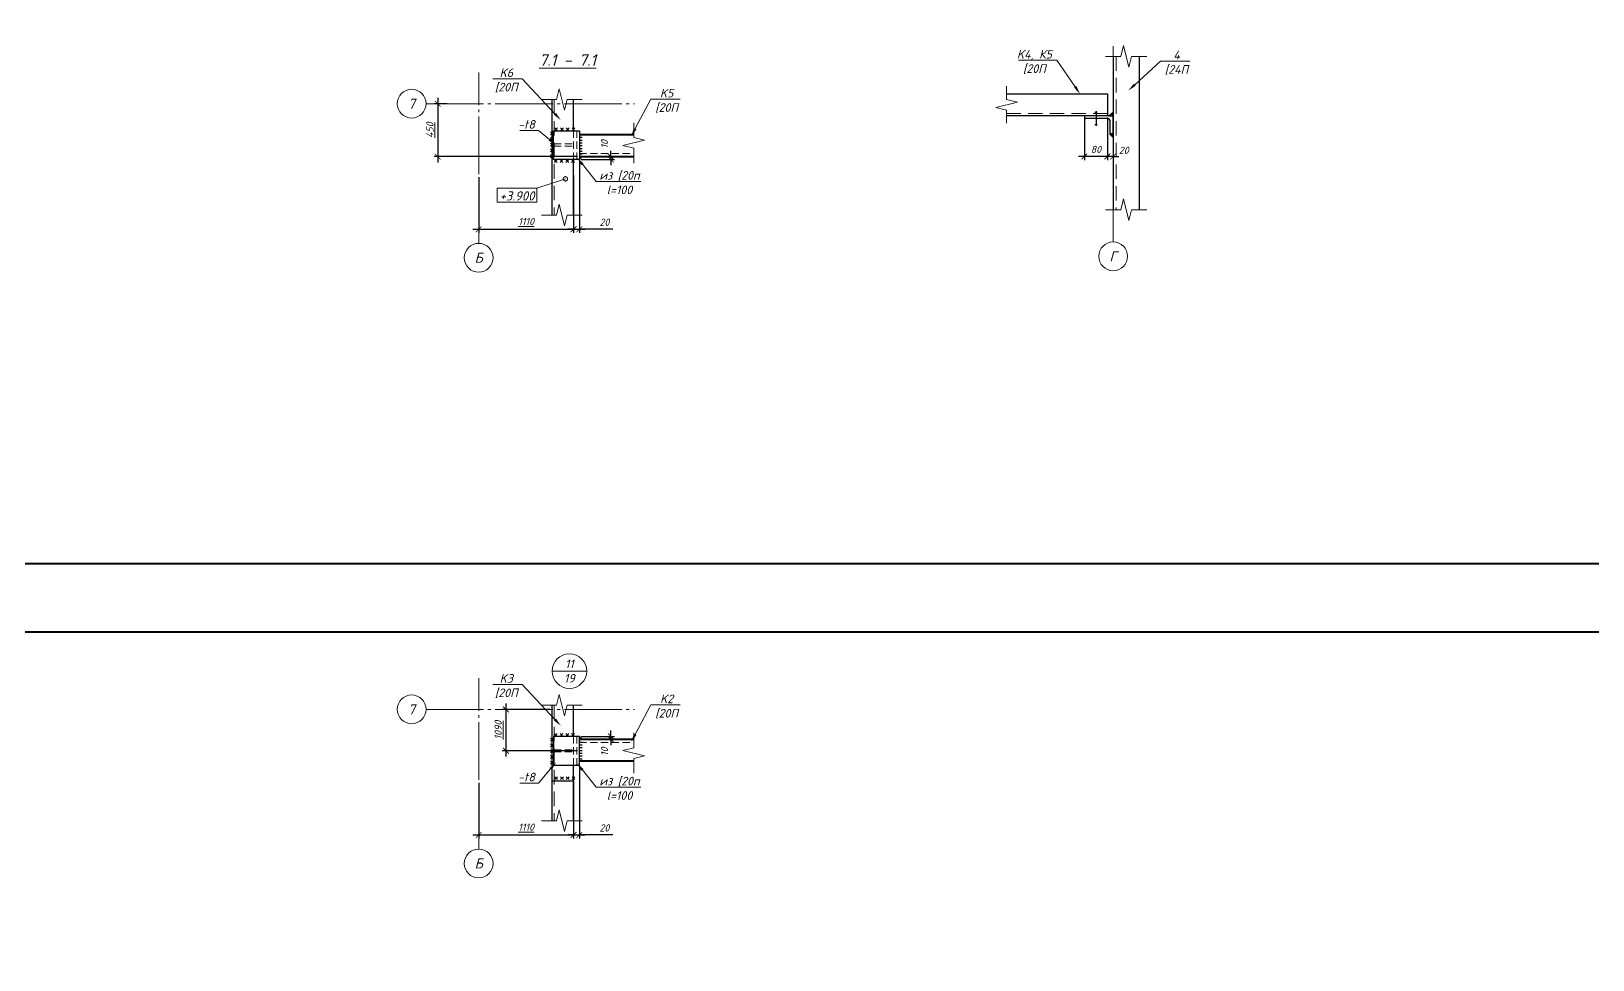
# Model space of a CAD drawing. Header units: millimetres. Extents: x -79646 to 95064, y -231229 to -58107.
# Drawn here: x -63204 to -57785, y -168760 to -165537 of the extents above; entities that cross this region are included whole.
import ezdxf
from ezdxf import colors
from ezdxf.entities.mleader import LeaderData, LeaderLine
from ezdxf.enums import TextEntityAlignment as Align
from ezdxf.math import Vec2, Vec3

# ---------------------------------------------------------------- set-up
doc = ezdxf.new("R2010")
doc.units = ezdxf.units.MM
doc.header["$PDMODE"] = 3
doc.linetypes.add('GOST2.303 5', pattern=[24, 20, -1.5, 1, -1.5])
doc.linetypes.add('HIDDEN', pattern=[0.375, 0.25, -0.125])
doc.layers.get('0').update_dxf_attribs({"lineweight": 5})
doc.layers.get('Defpoints').update_dxf_attribs({"lineweight": 0})
for name, color, linetype, lineweight in [('#Cварка', 96, 'Continuous', 30), ('#Dimensions', 7, 'Continuous', 9), ('#Выноски', 7, 'Continuous', 15), ('#Оси', 7, 'Continuous', 9), ('k_ Металл', 1, 'Continuous', 30), ('k_ Металл_вид', 1, 'Continuous', 18), ('Металл для узлов', 7, 'Continuous', 30), ('тонкие', 250, 'Continuous', 5)]:
    doc.layers.add(name, color=color, linetype=linetype, lineweight=lineweight)
doc.styles.add('ESKDW', font='eskdw.shx', dxfattribs={"oblique": 15})
doc.styles.get("Standard").update_dxf_attribs({"font": 'arial.ttf'})
doc.styles.add('STEP PR', font='isocpeui.ttf')
doc.dimstyles.new('SPDS', dxfattribs={"dimscale": 50, "dimtxt": 2.5, "dimasz": 2, "dimexe": 1.25, "dimexo": 0.625, "dimtad": 1, "dimdec": 0, "dimrnd": 0.001, "dimtxsty": 'ESKDW', "dimblk": 'ARCHTICK', "dimcen": 2.5, "dimdle": 2, "dimclrd": 256, "dimclre": 256, "dimclrt": 7, "dimadec": 0, "dimazin": 2, "dimtfac": 0.75, "dimtdec": 0, "dimtmove": 1, "dimatfit": 3, "dimfxl": 1, "dimtolj": 1, "dimarcsym": 1})

# ---------------------------------------------------------------- blocks, each defined once
blk = doc.blocks.new('_ArchTick')
at = {"color": 0, "linetype": 'ByBlock', "const_width": 0.15}
blk.add_lwpolyline([(-0.5, -0.5), (0.5, 0.5)], dxfattribs=at)
blk = doc.blocks.new('*D306')
at = {"layer": '#Dimensions', "lineweight": -2, "transparency": 16777216}
for p, q in [((-61192.2, -165972.6), (-61192.2, -165952.6)), ((-61295.4, -165972.6), (-61179.7, -165972.6)), ((-61295.4, -165982.6), (-61179.7, -165982.6)), ((-61192.2, -165972.6), (-61192.2, -165982.6)), ((-61192.2, -165982.6), (-61192.2, -166002.6))]:
    blk.add_line(p, q, dxfattribs=at)
at = {"layer": 'Defpoints', "color": 0, "lineweight": 0, "transparency": 16777216}
for p in [(-61301.6, -165972.6), (-61301.6, -165982.6), (-61192.2, -165982.6)]:
    blk.add_point(p, dxfattribs=at)
at = {"layer": '#Dimensions', "lineweight": -2, "transparency": 16777216, "xscale": 20, "yscale": 20, "zscale": 20}
for p, rotation in [((-61192.2, -165972.6), 270), ((-61192.2, -165982.6), 90)]:
    blk.add_blockref('_ArchTick', p, dxfattribs=dict(at, rotation=rotation))
at = {"layer": '#Dimensions', "transparency": 16777216, "insert": (-61214.4, -165929.7), "char_height": 25, "attachment_point": 5, "rotation": 90, "style": 'STEP PR'}
blk.add_mtext('\\A1;10', dxfattribs=at)
blk = doc.blocks.new('*U262')
at = {"color": 0, "linetype": 'ByBlock', "lineweight": -2}
for p, q in [((1.71, 0), (2.02, 1.25)), ((2.02, 1.25), (2.65, -1.25)), ((1.71, 0), (0, 0)), ((2.65, -1.25), (2.96, 0)), ((4.67, 0), (2.96, 0))]:
    blk.add_line(p, q, dxfattribs=at)
blk = doc.blocks.new('*U130')
at = {"color": 0, "lineweight": -2}
for p, q in [((0, -9.6), (10, -9.6)), ((0, -19.2), (10, -19.2)), ((0, -28.8), (10, -28.8)), ((0, -38.4), (10, -38.4)), ((0, -48), (10, -48)), ((0, -57.6), (10, -57.6)), ((0, -67.3), (10, -67.3)), ((0, -76.9), (10, -76.9))]:
    blk.add_line(p, q, dxfattribs=at)
blk = doc.blocks.new('*U378')
for p, q in [((-0.5, 0.5), (0.5, -0.5)), ((0.5, 0.5), (-0.5, -0.5)), ((1.5, 0.5), (2.5, -0.5)), ((2.5, 0.5), (1.5, -0.5)), ((3.5, 0.5), (4.5, -0.5)), ((4.5, 0.5), (3.5, -0.5)), ((5.5, 0.5), (6.5, -0.5)), ((6.5, 0.5), (5.5, -0.5))]:
    blk.add_line(p, q)
blk = doc.blocks.new('*U380')
for p, q in [((-0.5, 0.5), (0.5, -0.5)), ((0.5, 0.5), (-0.5, -0.5)), ((1.5, 0.5), (2.5, -0.5)), ((2.5, 0.5), (1.5, -0.5)), ((3.5, 0.5), (4.5, -0.5)), ((4.5, 0.5), (3.5, -0.5)), ((5.5, 0.5), (6.5, -0.5)), ((6.5, 0.5), (5.5, -0.5)), ((7.5, 0.5), (8.5, -0.5)), ((8.5, 0.5), (7.5, -0.5))]:
    blk.add_line(p, q)
blk = doc.blocks.new('*U379')
for p, q in [((-0.5, 0.5), (0.5, -0.5)), ((0.5, 0.5), (-0.5, -0.5)), ((1.5, 0.5), (2.5, -0.5)), ((2.5, 0.5), (1.5, -0.5)), ((3.5, 0.5), (4.5, -0.5)), ((4.5, 0.5), (3.5, -0.5)), ((5.5, 0.5), (6.5, -0.5)), ((6.5, 0.5), (5.5, -0.5))]:
    blk.add_line(p, q)
blk = doc.blocks.new('*D313')
at = {"layer": '#Dimensions', "lineweight": -2, "transparency": 16777216}
for p, q in [((-61301.6, -165988.9), (-61301.6, -166237.3)), ((-61321.6, -166037.9), (-61321.6, -166237.3)), ((-61321.6, -166224.8), (-61341.6, -166224.8)), ((-61321.6, -166224.8), (-61301.6, -166224.8)), ((-61321.6, -166224.8), (-61301.6, -166224.8)), ((-61301.6, -166224.8), (-61281.6, -166224.8)), ((-61185, -166224.8), (-61301.6, -166224.8))]:
    blk.add_line(p, q, dxfattribs=at)
at = {"layer": 'Defpoints', "color": 0, "lineweight": 0, "transparency": 16777216}
for p in [(-61301.6, -165982.6, 0), (-61321.6, -166031.6), (-61301.6, -166224.8)]:
    blk.add_point(p, dxfattribs=at)
at = {"layer": '#Dimensions', "lineweight": -2, "transparency": 16777216, "xscale": 20, "yscale": 20, "zscale": 20}
blk.add_blockref('_ArchTick', (-61321.6, -166224.8), dxfattribs=at)
at = {"layer": '#Dimensions', "lineweight": -2, "transparency": 16777216, "xscale": 20, "yscale": 20, "zscale": 20, "rotation": 180}
blk.add_blockref('_ArchTick', (-61301.6, -166224.8), dxfattribs=at)
at = {"layer": '#Dimensions', "transparency": 16777216, "insert": (-61214.5, -166200.3), "char_height": 25, "attachment_point": 5, "style": 'STEP PR'}
blk.add_mtext('\\A1;20', dxfattribs=at)
blk = doc.blocks.new('*D314')
at = {"layer": '#Dimensions', "lineweight": -2, "transparency": 16777216}
for p, q in [((-61650.9, -166043.6), (-61650.9, -166237.3)), ((-61321.6, -166037.9), (-61321.6, -166237.3)), ((-61670.9, -166224.8), (-61301.6, -166224.8))]:
    blk.add_line(p, q, dxfattribs=at)
at = {"layer": 'Defpoints', "color": 0, "lineweight": 0, "transparency": 16777216}
for p in [(-61650.9, -166037.3), (-61321.6, -166031.6, 0), (-61321.6, -166224.8)]:
    blk.add_point(p, dxfattribs=at)
at = {"layer": '#Dimensions', "lineweight": -2, "transparency": 16777216, "xscale": 20, "yscale": 20, "zscale": 20, "rotation": 180}
blk.add_blockref('_ArchTick', (-61650.9, -166224.8), dxfattribs=at)
at = {"layer": '#Dimensions', "lineweight": -2, "transparency": 16777216, "xscale": 20, "yscale": 20, "zscale": 20}
blk.add_blockref('_ArchTick', (-61321.6, -166224.8), dxfattribs=at)
at = {"layer": '#Dimensions', "transparency": 16777216, "insert": (-61486.2, -166197.8), "char_height": 25, "attachment_point": 5, "style": 'STEP PR'}
blk.add_mtext('\\A1;\\L1110', dxfattribs=at)
blk = doc.blocks.new('*D315')
at = {"layer": '#Dimensions', "lineweight": -2, "transparency": 16777216}
for p, q in [((-61760.4, -165788.7), (-61805.6, -165788.7)), ((-61793.1, -165768.7), (-61793.1, -165992.6)), ((-61307.9, -165972.6), (-61805.6, -165972.6))]:
    blk.add_line(p, q, dxfattribs=at)
at = {"layer": 'Defpoints', "color": 0, "lineweight": 0, "transparency": 16777216}
for p in [(-61754.1, -165788.7), (-61793.1, -165972.6), (-61301.6, -165972.6)]:
    blk.add_point(p, dxfattribs=at)
at = {"layer": '#Dimensions', "lineweight": -2, "transparency": 16777216, "xscale": 20, "yscale": 20, "zscale": 20}
for p, rotation in [((-61793.1, -165788.7), 90), ((-61793.1, -165972.6), 270)]:
    blk.add_blockref('_ArchTick', p, dxfattribs=dict(at, rotation=rotation))
at = {"layer": '#Dimensions', "transparency": 16777216, "insert": (-61820.1, -165880.7), "char_height": 25, "attachment_point": 5, "rotation": 90, "style": 'STEP PR'}
blk.add_mtext('\\A1;\\L450', dxfattribs=at)
blk = doc.blocks.new('*U260')
at = {"color": 0, "linetype": 'ByBlock', "lineweight": -2}
for p, q in [((-10, 20), (-10, 96.7)), ((0, 100), (-6.7, 100)), ((0, 0), (0, 100)), ((-63, 0), (-63, 6.7)), ((-63, 0), (0, 0)), ((-59.7, 10), (-20, 10))]:
    blk.add_line(p, q, dxfattribs=at)
for centre, radius, start, end in [((-6.7, 96.7), 3.3, 89.045, 179.9778), ((-59.7, 6.7), 3.3, 90, 180), ((-20, 20), 10, 270, 0)]:
    blk.add_arc(centre, radius, start, end, dxfattribs=at)
blk = doc.blocks.new('*U332')
at = {"color": 0, "linetype": 'ByBlock', "lineweight": -2}
for p, q in [((1.52, 0), (1.83, 1.25)), ((1.83, 1.25), (2.45, -1.25)), ((1.52, 0), (0, 0)), ((2.45, -1.25), (2.77, 0)), ((4.28, 0), (2.77, 0))]:
    blk.add_line(p, q, dxfattribs=at)
blk = doc.blocks.new('*U330')
at = {"color": 0, "linetype": 'ByBlock', "lineweight": -2}
for p, q in [((1.75, 0), (2.0625, 1.25)), ((2.0625, 1.25), (2.6875, -1.25)), ((1.75, 0), (0, 0)), ((2.6875, -1.25), (3, 0)), ((4.75, 0), (3, 0))]:
    blk.add_line(p, q, dxfattribs=at)
blk = doc.blocks.new('*U329')
at = {"color": 0, "linetype": 'ByBlock', "lineweight": -2}
for p, q in [((1.75, 0), (2.0625, 1.25)), ((2.0625, 1.25), (2.6875, -1.25)), ((1.75, 0), (0, 0)), ((2.6875, -1.25), (3, 0)), ((4.75, 0), (3, 0))]:
    blk.add_line(p, q, dxfattribs=at)
blk = doc.blocks.new('A$C11F520AA')
at = {"layer": 'Металл для узлов', "lineweight": 30}
for points in [[(28.9, 5.2), (-22, 5.2)], [(-18.3, 9.3), (-18.3, 1)], [(25, 9.3), (25, 1)]]:
    blk.add_lwpolyline(points, dxfattribs=at)
blk = doc.blocks.new('*D327')
at = {"layer": '#Dimensions', "lineweight": -2, "transparency": 16777216}
for p, q in [((-59469.1, -165836.9), (-59469.1, -165984.5)), ((-59449.1, -165900.2), (-59449.1, -165984.5)), ((-59469.1, -165972), (-59489.1, -165972)), ((-59449.1, -165972), (-59469.1, -165972)), ((-59449.1, -165972), (-59429.1, -165972))]:
    blk.add_line(p, q, dxfattribs=at)
at = {"layer": 'Defpoints', "color": 0, "lineweight": 0, "transparency": 16777216}
for p in [(-59469.1, -165830.6), (-59449.1, -165894), (-59469.1, -165972)]:
    blk.add_point(p, dxfattribs=at)
at = {"layer": '#Dimensions', "lineweight": -2, "transparency": 16777216, "xscale": 20, "yscale": 20, "zscale": 20}
blk.add_blockref('_ArchTick', (-59469.1, -165972), dxfattribs=at)
at = {"layer": '#Dimensions', "lineweight": -2, "transparency": 16777216, "xscale": 20, "yscale": 20, "zscale": 20, "rotation": 180}
blk.add_blockref('_ArchTick', (-59449.1, -165972), dxfattribs=at)
at = {"layer": '#Dimensions', "transparency": 16777216, "insert": (-59412.3, -165950.7), "char_height": 25, "attachment_point": 5, "style": 'STEP PR'}
blk.add_mtext('\\A1;20', dxfattribs=at)
blk = doc.blocks.new('*D328')
at = {"layer": '#Dimensions', "lineweight": -2, "transparency": 16777216}
for p, q in [((-59549.1, -165840.2), (-59549.1, -165984.5)), ((-59469.1, -165836.9), (-59469.1, -165984.5)), ((-59449.1, -165972), (-59569.1, -165972))]:
    blk.add_line(p, q, dxfattribs=at)
at = {"layer": 'Defpoints', "color": 0, "lineweight": 0, "transparency": 16777216}
for p in [(-59549.1, -165834), (-59469.1, -165830.6), (-59549.1, -165972)]:
    blk.add_point(p, dxfattribs=at)
at = {"layer": '#Dimensions', "lineweight": -2, "transparency": 16777216, "xscale": 20, "yscale": 20, "zscale": 20, "rotation": 180}
blk.add_blockref('_ArchTick', (-59549.1, -165972), dxfattribs=at)
at = {"layer": '#Dimensions', "lineweight": -2, "transparency": 16777216, "xscale": 20, "yscale": 20, "zscale": 20}
blk.add_blockref('_ArchTick', (-59469.1, -165972), dxfattribs=at)
at = {"layer": '#Dimensions', "transparency": 16777216, "insert": (-59509.1, -165947.5), "char_height": 25, "attachment_point": 5, "style": 'STEP PR'}
blk.add_mtext('\\A1;80', dxfattribs=at)
blk = doc.blocks.new('*D838')
at = {"layer": '#Dimensions', "lineweight": -2, "transparency": 16777216}
for p, q in [((-61192.2, -167985.1), (-61192.2, -167965.1)), ((-61295.4, -167985.1), (-61179.7, -167985.1)), ((-61295.4, -167995.1), (-61179.7, -167995.1)), ((-61192.2, -167995.1), (-61192.2, -167985.1)), ((-61192.2, -167995.1), (-61192.2, -168015.1))]:
    blk.add_line(p, q, dxfattribs=at)
at = {"layer": 'Defpoints', "color": 0, "lineweight": 0, "transparency": 16777216}
for p in [(-61301.6, -167985.1), (-61301.6, -167995.1), (-61192.2, -167985.1)]:
    blk.add_point(p, dxfattribs=at)
at = {"layer": '#Dimensions', "lineweight": -2, "transparency": 16777216, "xscale": 20, "yscale": 20, "zscale": 20}
for p, rotation in [((-61192.2, -167985.1), 270), ((-61192.2, -167995.1), 90)]:
    blk.add_blockref('_ArchTick', p, dxfattribs=dict(at, rotation=rotation))
at = {"layer": '#Dimensions', "transparency": 16777216, "insert": (-61214.4, -168038), "char_height": 25, "attachment_point": 5, "rotation": 90, "style": 'STEP PR'}
blk.add_mtext('\\A1;10', dxfattribs=at)
blk = doc.blocks.new('*D839')
at = {"layer": '#Dimensions', "lineweight": -2, "transparency": 16777216}
for p, q in [((-61301.6, -168091.3), (-61301.6, -168339.7)), ((-61321.6, -168140.3), (-61321.6, -168339.7)), ((-61321.6, -168327.2), (-61341.6, -168327.2)), ((-61321.6, -168327.2), (-61301.6, -168327.2)), ((-61321.6, -168327.2), (-61301.6, -168327.2)), ((-61301.6, -168327.2), (-61281.6, -168327.2)), ((-61185, -168327.2), (-61301.6, -168327.2))]:
    blk.add_line(p, q, dxfattribs=at)
at = {"layer": 'Defpoints', "color": 0, "lineweight": 0, "transparency": 16777216}
for p in [(-61321.6, -168134.1), (-61301.6, -168085.1, 0), (-61301.6, -168327.2)]:
    blk.add_point(p, dxfattribs=at)
at = {"layer": '#Dimensions', "lineweight": -2, "transparency": 16777216, "xscale": 20, "yscale": 20, "zscale": 20}
blk.add_blockref('_ArchTick', (-61321.6, -168327.2), dxfattribs=at)
at = {"layer": '#Dimensions', "lineweight": -2, "transparency": 16777216, "xscale": 20, "yscale": 20, "zscale": 20, "rotation": 180}
blk.add_blockref('_ArchTick', (-61301.6, -168327.2), dxfattribs=at)
at = {"layer": '#Dimensions', "transparency": 16777216, "insert": (-61214.5, -168302.7), "char_height": 25, "attachment_point": 5, "style": 'STEP PR'}
blk.add_mtext('\\A1;20', dxfattribs=at)
blk = doc.blocks.new('*D840')
at = {"layer": '#Dimensions', "lineweight": -2, "transparency": 16777216}
for p, q in [((-61650.9, -168146.1), (-61650.9, -168339.7)), ((-61321.6, -168140.3), (-61321.6, -168339.7)), ((-61670.9, -168327.2), (-61301.6, -168327.2))]:
    blk.add_line(p, q, dxfattribs=at)
at = {"layer": 'Defpoints', "color": 0, "lineweight": 0, "transparency": 16777216}
for p in [(-61321.6, -168134.1, 0), (-61650.9, -168139.8), (-61321.6, -168327.2)]:
    blk.add_point(p, dxfattribs=at)
at = {"layer": '#Dimensions', "lineweight": -2, "transparency": 16777216, "xscale": 20, "yscale": 20, "zscale": 20, "rotation": 180}
blk.add_blockref('_ArchTick', (-61650.9, -168327.2), dxfattribs=at)
at = {"layer": '#Dimensions', "lineweight": -2, "transparency": 16777216, "xscale": 20, "yscale": 20, "zscale": 20}
blk.add_blockref('_ArchTick', (-61321.6, -168327.2), dxfattribs=at)
at = {"layer": '#Dimensions', "transparency": 16777216, "insert": (-61486.2, -168300.2), "char_height": 25, "attachment_point": 5, "style": 'STEP PR'}
blk.add_mtext('\\A1;\\L1110', dxfattribs=at)
blk = doc.blocks.new('*D841')
at = {"layer": '#Dimensions', "lineweight": -2, "transparency": 16777216}
for p, q in [((-61403.9, -167891.2), (-61568.9, -167891.2)), ((-61556.4, -167871.2), (-61556.4, -168055.1)), ((-61307.9, -168035.1), (-61568.9, -168035.1))]:
    blk.add_line(p, q, dxfattribs=at)
at = {"layer": 'Defpoints', "color": 0, "lineweight": 0, "transparency": 16777216}
for p in [(-61397.6, -167891.2), (-61556.4, -168035.1), (-61301.6, -168035.1)]:
    blk.add_point(p, dxfattribs=at)
at = {"layer": '#Dimensions', "lineweight": -2, "transparency": 16777216, "xscale": 20, "yscale": 20, "zscale": 20}
for p, rotation in [((-61556.4, -167891.2), 90), ((-61556.4, -168035.1), 270)]:
    blk.add_blockref('_ArchTick', p, dxfattribs=dict(at, rotation=rotation))
at = {"layer": '#Dimensions', "transparency": 16777216, "insert": (-61583.4, -167963.1), "char_height": 25, "attachment_point": 5, "rotation": 90, "style": 'STEP PR'}
blk.add_mtext('\\A1;\\L1090', dxfattribs=at)
blk = doc.blocks.new('*U824')
at = {"color": 0, "linetype": 'ByBlock', "lineweight": -2}
blk.add_lwpolyline([(-6, 0), (6, 0)], dxfattribs=at)
blk.add_circle((0, 0), 6, dxfattribs=at)
for tag, p in [('Узел', (0, 2.5)), ('Лист', (0, -2.5))]:
    blk.add_attdef(tag, text='', height=3, dxfattribs=at).set_placement(p, align=Align.MIDDLE_CENTER)
blk = doc.blocks.new('_DotSmall')
at = {"color": 0, "linetype": 'ByBlock', "const_width": 0.5}
blk.add_lwpolyline([(-0.0625, 0, 1), (0.0625, 0, 1)], format="xyb", close=True, dxfattribs=at)

msp = doc.modelspace()

# ---------------------------------------------------------------- hatches: boundary and pattern name
at = {"layer": '#Cварка'}
h = msp.add_hatch(dxfattribs=at)
h.set_pattern_fill('ANSI33', color=256, scale=30, angle=270)
h.paths.add_polyline_path([(-59449.0682, -165818.24612), (-59464.68306, -165830.6195), (-59449.0682, -165830.6195)])
h = msp.add_hatch(color=256, dxfattribs=at)
h.dxf.hatch_style = 1
h.paths.add_polyline_path([(-59449.0682, -165818.24612), (-59464.68306, -165830.6195), (-59449.0682, -165830.6195)])
h = msp.add_hatch(dxfattribs=at)
h.set_pattern_fill('ANSI33', color=256, scale=30, angle=270)
h.paths.add_polyline_path([(-59449.0682, -165905.99288), (-59464.68306, -165893.6195), (-59449.0682, -165893.6195)])
h = msp.add_hatch(dxfattribs=at)
h.set_pattern_fill('ANSI33', color=256, scale=30, angle=270)
h.paths.add_polyline_path([(-59449.0682, -165905.99288), (-59464.68306, -165893.6195), (-59449.0682, -165893.6195)])
h = msp.add_hatch(dxfattribs=at)
h.set_pattern_fill('ANSI33', color=256, scale=30, angle=270)
h.paths.add_polyline_path([(-59449.0682, -165905.99288), (-59464.68306, -165893.6195), (-59449.0682, -165893.6195)])
h = msp.add_hatch(dxfattribs=at)
h.set_pattern_fill('ANSI33', color=256, scale=30, angle=270)
h.paths.add_polyline_path([(-59449.0682, -165905.99288), (-59464.68306, -165893.6195), (-59449.0682, -165893.6195)])
h = msp.add_hatch(dxfattribs=at)
h.set_pattern_fill('ANSI33', color=256, scale=30, angle=270)
h.paths.add_polyline_path([(-59449.0682, -165893.6195), (-59462.23749, -165893.6195), (-59449.0682, -165905.99288)])
h = msp.add_hatch(color=256, dxfattribs=at)
h.dxf.hatch_style = 1
h.paths.add_polyline_path([(-59449.0682, -165905.99288), (-59462.23749, -165893.6195), (-59449.0682, -165893.6195)])
h = msp.add_hatch(color=256, dxfattribs=at)
h.dxf.hatch_style = 1
h.paths.add_polyline_path([(-61291.60878, -165972.60505), (-61301.60878, -165972.60505), (-61301.60878, -165982.60505)])
h = msp.add_hatch(color=256, dxfattribs=at)
h.dxf.hatch_style = 1
h.paths.add_polyline_path([(-61291.60878, -167995.0712), (-61301.60878, -167995.0712), (-61301.60878, -167985.0712)])

# ---------------------------------------------------------------- linework, layer by layer
for p, q in [((-61291.60878, -165972.60505), (-61301.60878, -165982.60505)), ((-61291.60878, -167995.0712), (-61301.60878, -167985.0712))]:
    msp.add_line(p, q, dxfattribs=at)
for points in [[(-59464.68306, -165830.6195), (-59449.0682, -165818.24612)], [(-59464.68306, -165830.6195), (-59449.0682, -165830.6195), (-59449.0682, -165818.24612)], [(-59462.23749, -165893.6195), (-59449.0682, -165905.99288)], [(-59462.23749, -165893.6195), (-59449.0682, -165905.99288)], [(-59462.23749, -165893.6195), (-59449.0682, -165893.6195), (-59449.0682, -165905.99288)]]:
    msp.add_lwpolyline(points, dxfattribs=at)
at = {"layer": '#Cварка', "extrusion": (0.707107, -0.707107, 0), "elevation": 74020.64233}
msp.add_lwpolyline([(-160700.06672, 0), (-160714.20886, 0)], dxfattribs=at)
at = {"layer": '#Cварка', "extrusion": (0.707107, 0.707107, 0), "elevation": -162130.16625}
msp.add_lwpolyline([(-75450.74185, 0), (-75436.59971, 0)], dxfattribs=at)
at = {"layer": '#Dimensions'}
msp.add_lwpolyline([(-61586.73735, -166082.12194), (-61448.99189, -166082.12194), (-61448.99189, -166130.12194), (-61586.73735, -166130.12194), (-61586.73735, -166082.12194)], dxfattribs=at)
at = {"layer": '#Оси', "linetype": 'GOST2.303 5', "ltscale": 10}
for points in [[(-59449.0682, -166268.62674), (-59449.0682, -165582.11073)], [(-61833.61037, -165788.70698), (-61110.23861, -165788.70698)], [(-61833.61037, -167891.17313), (-61110.23861, -167891.17313)]]:
    msp.add_lwpolyline(points, dxfattribs=at)
at = {"layer": '#Оси', "linetype": 'GOST2.303 5', "ltscale": 10, "elevation": 0}
for points in [[(-61650.86657, -166273.55399), (-61650.86657, -165680.80313)], [(-61650.86657, -168376.02014), (-61650.86657, -167783.26928)]]:
    msp.add_lwpolyline(points, dxfattribs=at)
at = {"layer": '#Оси', "linetype": 'Continuous', "ltscale": 50}
for centre in [(-61883.61037, -165788.70698), (-61650.86657, -166323.55399, 0), (-59449.0682, -166318.62674), (-61883.61037, -167891.17313), (-61650.86657, -168426.02014, 0)]:
    msp.add_circle(centre, 50, dxfattribs=at)
at = {"color": 3, "lineweight": 40}
for points in [[(-68449.55242, -163184.11554), (-52040.68015, -163184.11554), (-52040.68015, -167385.87965), (-68449.55242, -167385.87965)], [(-71413.12307, -167621.84939), (-24824.9764, -167621.84939), (-24824.9764, -196401.13492), (-71413.12307, -196401.13492)]]:
    msp.add_lwpolyline(points, close=True, dxfattribs=at)
at = {"layer": 'k_ Металл', "lineweight": 30, "ltscale": 2.5}
for p, q in [((-61391.60878, -165982.60505), (-61391.60878, -165882.60505)), ((-61391.60878, -165882.60505), (-61301.60878, -165882.60505)), ((-61301.60878, -165882.60505), (-61301.60878, -165982.60505)), ((-61301.60878, -165982.60505), (-61391.60878, -165982.60505)), ((-61301.60878, -167985.0712), (-61391.60878, -167985.0712)), ((-61391.60878, -167985.0712), (-61391.60878, -168085.0712)), ((-61301.60878, -168085.0712), (-61301.60878, -167985.0712)), ((-61391.60878, -168085.0712), (-61301.60878, -168085.0712))]:
    msp.add_line(p, q, dxfattribs=at)
at = {"layer": 'k_ Металл', "lineweight": 40, "ltscale": 75}
for p, q in [((-61113.30251, -165896.60505), (-61301.60878, -165896.60505)), ((-61301.60878, -165972.60505), (-61112.9279, -165972.60505)), ((-61301.60878, -167995.0712), (-61112.9279, -167995.0712)), ((-61113.30251, -168071.0712), (-61301.60878, -168071.0712))]:
    msp.add_line(p, q, dxfattribs=at)
at = {"layer": 'k_ Металл', "ltscale": 4}
for p, q in [((-61286.60878, -165972.60505), (-61192.22058, -165972.60505)), ((-61286.60878, -167995.0712), (-61192.22058, -167995.0712))]:
    msp.add_line(p, q, dxfattribs=at)
at = {"layer": 'k_ Металл'}
for points in [[(-59449.0682, -165624.49769), (-59449.0682, -166156.80328)], [(-59359.0682, -165624.49769), (-59359.0682, -166156.80328)]]:
    msp.add_lwpolyline(points, dxfattribs=at)
at = {"layer": 'k_ Металл', "lineweight": 30, "ltscale": 2.5}
for points in [[(-59818.90662, -165754.6195), (-59469.0682, -165754.6195)], [(-59469.0682, -165754.6195), (-59469.0682, -165830.6195)], [(-61397.60878, -165774.16778), (-61397.60878, -166175.47977)], [(-61321.60878, -165882.60505), (-61321.60878, -165774.16778)], [(-59469.0682, -165830.6195), (-59818.90662, -165830.6195)], [(-61321.60878, -166175.47977), (-61321.60878, -165982.60505)], [(-61397.60878, -167876.63393), (-61397.60878, -168277.94592)], [(-61321.60878, -167985.0712), (-61321.60878, -167876.63393)], [(-61321.60878, -168277.94592), (-61321.60878, -168085.0712)], [(-61397.60878, -168139.0712), (-61321.60878, -168139.0712)]]:
    msp.add_lwpolyline(points, dxfattribs=at)
at = {"layer": 'k_ Металл_вид', "linetype": 'HIDDEN', "ltscale": 100}
for p, q in [((-61309.84642, -165882.60505), (-61309.84642, -165982.60505)), ((-61301.60878, -165961.98503), (-61113.78201, -165961.98503)), ((-61309.84642, -168085.0712), (-61309.84642, -167985.0712)), ((-61301.60878, -168005.69123), (-61113.78201, -168005.69123))]:
    msp.add_line(p, q, dxfattribs=at)
at = {"layer": 'k_ Металл_вид', "linetype": 'HIDDEN', "ltscale": 200}
for points in [[(-59439.0682, -165624.49769), (-59439.0682, -166156.80328)], [(-61389.37114, -165774.16778), (-61389.37114, -166175.47977)], [(-59469.0682, -165822.38186), (-59818.90662, -165822.38186)], [(-61389.37114, -167876.63393), (-61389.37114, -168277.94592)]]:
    msp.add_lwpolyline(points, dxfattribs=at)
at = {"layer": 'k_ Металл_вид', "linetype": 'HIDDEN', "ltscale": 100}
for points in [[(-61321.60878, -165882.60505), (-61321.60878, -165982.60505)], [(-61389.37114, -165928.60505), (-61321.60878, -165928.60505)], [(-61389.37114, -165936.60505), (-61321.60878, -165936.60505)], [(-61321.60878, -168085.0712), (-61321.60878, -167985.0712)], [(-61389.37114, -168031.0712), (-61321.60878, -168031.0712)], [(-61389.37114, -168039.0712), (-61321.60878, -168039.0712)]]:
    msp.add_lwpolyline(points, dxfattribs=at)
at = {"layer": 'тонкие', "ltscale": 4}
for p, q in [((-61286.60878, -165982.60505), (-61192.22058, -165982.60505)), ((-61286.60878, -167985.0712), (-61192.22058, -167985.0712))]:
    msp.add_line(p, q, dxfattribs=at)

# ---------------------------------------------------------------- block references
at = {"layer": '#Cварка', "yscale": 10, "zscale": 10}
for name, p, xscale, rotation in [('*U380', (-61396.60878, -165891.33703), 10, 269.9999999999888), ('*U378', (-61322.00136, -165877.60505), 10, 180), ('*U379', (-61383.52811, -167980.0712), -10, 180), ('*U380', (-61396.60878, -168076.33923), -10, 270.0000000000112)]:
    msp.add_blockref(name, p, dxfattribs=dict(at, xscale=xscale, rotation=rotation))
at = {"layer": '#Cварка', "xscale": -1, "rotation": 180}
msp.add_blockref('*U130', (-61301.60878, -165982.21311), dxfattribs=at)
at = {"layer": '#Cварка', "yscale": 10, "zscale": 10}
for name, p, xscale in [('*U379', (-61383.52811, -165987.60505), 10), ('*U378', (-61322.00136, -168130.0712), -10)]:
    msp.add_blockref(name, p, dxfattribs=dict(at, xscale=xscale))
at = {"layer": '#Cварка'}
msp.add_blockref('*U130', (-61301.60878, -167985.46315), dxfattribs=at)
at = {"layer": '#Dimensions'}
ref = msp.add_blockref('*U824', (-61336.07666, -167758.34528), dxfattribs=dict(at, xscale=10, yscale=10, zscale=10))
ref.add_attrib('Узел', '11', dxfattribs={"layer": '0', "color": 0, "linetype": 'ByBlock', "lineweight": -2, "height": 30, "style": 'STEP PR'}).set_placement((-61336.07666, -167733.34528), align=Align.MIDDLE_CENTER)
ref.add_attrib('Лист', '19', dxfattribs={"layer": '0', "color": 0, "linetype": 'ByBlock', "lineweight": -2, "height": 30, "style": 'STEP PR'}).set_placement((-61336.07666, -167783.34528), align=Align.MIDDLE_CENTER)
at = {"xscale": -30, "yscale": -30, "zscale": -30}
for name, p in [('*U329', (-59332.8182, -165624.49769)), ('*U330', (-59332.8182, -166156.80328))]:
    msp.add_blockref(name, p, dxfattribs=at)
at = {"yscale": -30, "zscale": -30}
for name, p, xscale, rotation in [('*U262', (-61432.38918, -165774.16778), -30, 180), ('*U332', (-59818.90662, -165856.8695), -30, 270), ('*U262', (-61112.9279, -165994.85505), -30, 270), ('*U262', (-61432.38918, -166175.47977), -30, 180), ('*U262', (-61432.38918, -167876.63393), -30, 180), ('*U262', (-61112.9279, -167972.8212), 30, 270), ('*U262', (-61432.38918, -168277.94592), -30, 180)]:
    msp.add_blockref(name, p, dxfattribs=dict(at, xscale=xscale, rotation=rotation))
at = {"layer": 'k_ Металл', "rotation": 90.00000000000001}
msp.add_blockref('*U260', (-59449.0682, -165830.6195), dxfattribs=at)
at = {"layer": 'Металл для узлов', "ltscale": 20, "xscale": -1, "rotation": 270}
msp.add_blockref('A$C11F520AA', (-59513.66828, -165844.04467), dxfattribs=at)

# ---------------------------------------------------------------- texts
at = {"layer": '#Dimensions', "style": 'STEP PR'}
msp.add_text('%%u7.1 - 7.1', height=40, dxfattribs=at).set_placement((-61342.17962, -165657.25021), align=Align.CENTER)
msp.add_text('+3.900', height=32, dxfattribs=at).set_placement((-61517.86462, -166108.90004), align=Align.MIDDLE_CENTER)
at = {"layer": '#Оси', "linetype": 'Continuous', "ltscale": 50, "style": 'STEP PR'}
for s, p in [('7', (-61883.61037, -165788.70698)), ('Б', (-61650.86657, -166323.55399, 0)), ('Г', (-59449.0682, -166318.62674)), ('7', (-61883.61037, -167891.17313)), ('Б', (-61650.86657, -168426.02014, 0))]:
    msp.add_text(s, height=35, dxfattribs=at).set_placement(p, align=Align.MIDDLE_CENTER)

# ---------------------------------------------------------------- dimensions: what is measured, and where the dimension line sits
at = {"layer": '#Dimensions'}
for base, p1, p2, text, picture, middle in [((-61793.09619, -165972.60505), (-61754.11786, -165788.70698), (-61301.60878, -165972.60505), '%%U450', '*D315', (-61820.09619, -165880.65602)), ((-61556.44288, -168035.0712), (-61397.60878, -167891.17313), (-61301.60878, -168035.0712), '%%U1090', '*D841', (-61583.44288, -167963.12217))]:
    dim = msp.add_linear_dim(base=base, p1=p1, p2=p2, angle=90, text=text, dimstyle='SPDS', override={"dimscale": 10, "dimgap": 1.2, "dimrnd": 5, "dimtxsty": 'STEP PR', "dimblk1": 'ArchTick', "dimblk2": 'ArchTick', "dimsah": 1, "dimclrt": 256}, dxfattribs=at)
    dim.commit()
    dim.dimension.update_dxf_attribs({"geometry": picture, "text_midpoint": middle})
dim = msp.add_linear_dim(base=(-59549.06812, -165972.01661), p1=(-59469.0682, -165830.6195), p2=(-59549.06812, -165833.9595), dimstyle='SPDS', override={"dimscale": 10, "dimgap": 1.2, "dimrnd": 5, "dimtxsty": 'STEP PR', "dimblk1": 'ArchTick', "dimblk2": 'ArchTick', "dimsah": 1, "dimclrt": 256}, dxfattribs=at)
dim.commit()
dim.dimension.update_dxf_attribs({"geometry": '*D328', "text_midpoint": (-59509.06816, -165947.51661)})
for base, p1, p2, picture, middle in [((-59469.0682, -165972.01661), (-59449.06812, -165893.9595), (-59469.0682, -165830.6195), '*D327', (-59412.26879, -165975.17744)), ((-61301.60878, -166224.75914, 0), (-61321.60878, -166031.60505, 0), (-61301.60878, -165982.60505), '*D313', (-61214.4734, -166228.57421, 0)), ((-61301.60878, -168327.22529, 0), (-61321.60878, -168134.0712, 0), (-61301.60878, -168085.0712), '*D839', (-61214.4734, -168331.04036, 0))]:
    dim = msp.add_linear_dim(base=base, p1=p1, p2=p2, dimstyle='SPDS', override={"dimscale": 10, "dimgap": 1.2, "dimrnd": 5, "dimtxsty": 'STEP PR', "dimblk1": 'ArchTick', "dimblk2": 'ArchTick', "dimsah": 1, "dimclrt": 256}, dxfattribs=at)
    dim.commit()
    dim.dimension.update_dxf_attribs({"geometry": picture, "text_midpoint": middle, "dimtype": 160})
for base, p1, p2, angle, picture, middle in [((-61192.22058, -165982.60505), (-61301.60878, -165972.60505), (-61301.60878, -165982.60505), 90, '*D306', (-61189.90751, -165929.71248)), ((-61192.22058, -167985.0712), (-61301.60878, -167995.0712), (-61301.60878, -167985.0712), 270, '*D838', (-61189.90751, -168037.96378))]:
    dim = msp.add_linear_dim(base=base, p1=p1, p2=p2, angle=angle, text='10', dimstyle='SPDS', override={"dimscale": 10, "dimgap": 1.2, "dimrnd": 5, "dimtxsty": 'STEP PR', "dimblk1": 'ArchTick', "dimblk2": 'ArchTick', "dimsah": 1, "dimclrt": 256}, dxfattribs=at)
    dim.commit()
    dim.dimension.update_dxf_attribs({"geometry": picture, "text_midpoint": middle, "dimtype": 160})
for base, p1, p2, picture, middle in [((-61321.60878, -166224.75914, 0), (-61650.86657, -166037.339, 0), (-61321.60878, -166031.60505), '*D314', (-61486.23768, -166197.75914, 0)), ((-61321.60878, -168327.22529, 0), (-61650.86657, -168139.80515, 0), (-61321.60878, -168134.0712), '*D840', (-61486.23768, -168300.22529, 0))]:
    dim = msp.add_linear_dim(base=base, p1=p1, p2=p2, text='%%U1110', dimstyle='SPDS', override={"dimscale": 10, "dimgap": 1.2, "dimrnd": 5, "dimtxsty": 'STEP PR', "dimblk1": 'ArchTick', "dimblk2": 'ArchTick', "dimsah": 1, "dimclrt": 256}, dxfattribs=at)
    dim.commit()
    dim.dimension.update_dxf_attribs({"geometry": picture, "text_midpoint": middle})

# ---------------------------------------------------------------- leaders
at = {"layer": '#Выноски'}
ml = msp.add_multileader_mtext('Standard', dxfattribs=at)
ml.set_content('\\A1;K4, К5\\P[20П', color=256, style='STEP PR')
ml.set_leader_properties(color=256, linetype='ByLayer', lineweight=-1)
ml.build(insert=Vec2(0, 0))
ml.multileader.update_dxf_attribs({"text_left_attachment_type": 6, "text_right_attachment_type": 6, "dogleg_length": 0, "arrow_head_size": 30, "scale": 0.1})
ctx = ml.context
ctx.base_point, ctx.scale, ctx.char_height, ctx.arrow_head_size, ctx.landing_gap_size, ctx.plane_origin = Vec3(-59799.59817, -165638.08467), 0.1, 30, 30, 12.5, Vec3(-31481.59179, -190400.26082)
ctx.left_attachment, ctx.right_attachment, ctx.text_align_type = 6, 6, 1
notes = []
notes.append((ctx, [(1, (1, 1, 0), (-59644.98453, -165638.08467), (-1, 0), 0, [(0, [(-59564.06167, -165754.6195)], 0, [])])]))
ctx.mtext.insert, ctx.mtext.rotation, ctx.mtext.alignment, ctx.mtext.flow_direction = Vec3(-59722.29135, -165602.08467), 6.2831853072, 2, 5
ml = msp.add_multileader_mtext('Standard', dxfattribs=at)
ml.set_content('\\A1;4\\P[24П', color=256, style='STEP PR')
ml.set_leader_properties(color=256, linetype='ByLayer', lineweight=-1)
ml.build(insert=Vec2(0, 0))
ml.multileader.update_dxf_attribs({"text_left_attachment_type": 6, "text_right_attachment_type": 6, "dogleg_length": 0, "arrow_head_size": 30, "scale": 0.1})
ctx = ml.context
ctx.base_point, ctx.scale, ctx.char_height, ctx.arrow_head_size, ctx.landing_gap_size, ctx.plane_origin = Vec3(-59284.81363, -165640.90874), 0.1, 30, 30, 12.5, Vec3(-30895.19829, -190309.68273)
ctx.left_attachment, ctx.right_attachment, ctx.text_align_type = 6, 6, 1
notes.append((ctx, [(0, (1, 1, 0), (-59284.81363, -165640.90874), (1, 0), 0, [(0, [(-59396.66542, -165743.39588)], 0, [])])]))
ctx.mtext.insert, ctx.mtext.rotation, ctx.mtext.alignment, ctx.mtext.flow_direction = Vec3(-59229.2909, -165604.90874), 6.2831853072, 2, 5
ml = msp.add_multileader_mtext('Standard', dxfattribs=at)
ml.set_content('\\A1;K6\\P[20П', color=256, style='STEP PR')
ml.set_leader_properties(color=256, linetype='ByLayer', lineweight=-1)
ml.build(insert=Vec2(0, 0))
ml.multileader.update_dxf_attribs({"text_left_attachment_type": 6, "text_right_attachment_type": 6, "dogleg_length": 0, "arrow_head_size": 30, "scale": 0.1})
ctx = ml.context
ctx.base_point, ctx.scale, ctx.char_height, ctx.arrow_head_size, ctx.landing_gap_size, ctx.plane_origin = Vec3(-61609.94204, -165702.17663, 0), 0.1, 30, 30, 12.5, Vec3(-89611.37973, -190166.05575, 0)
ctx.left_attachment, ctx.right_attachment, ctx.text_align_type = 6, 6, 1
notes.append((ctx, [(1, (1, 1, 0), (-61499.94204, -165702.17663, 0), (-1, 0), 0, [(0, [(-61365.76381, -165845.63909, 0)], 0, [])])]))
ctx.mtext.insert, ctx.mtext.alignment, ctx.mtext.flow_direction = Vec3(-61554.94204, -165666.17663, 0), 2, 5
ml = msp.add_multileader_mtext('Standard', dxfattribs=at)
ml.set_content('\\A1;K5\\P[20П', color=256, style='STEP PR')
ml.set_leader_properties(color=256, linetype='ByLayer', lineweight=-1)
ml.build(insert=Vec2(0, 0))
ml.multileader.update_dxf_attribs({"text_left_attachment_type": 6, "text_right_attachment_type": 6, "dogleg_length": 0, "arrow_head_size": 30, "scale": 0.1})
ctx = ml.context
ctx.base_point, ctx.scale, ctx.char_height, ctx.arrow_head_size, ctx.landing_gap_size, ctx.plane_origin = Vec3(-61053.63998, -165773.22181), 0.1, 30, 30, 12.5, Vec3(-32671.99982, -190219.60125)
ctx.left_attachment, ctx.right_attachment, ctx.text_align_type = 6, 6, 1
notes.append((ctx, [(0, (1, 1, 0), (-61053.63998, -165773.22181), (1, 0), 0, [(0, [(-61121.7041, -165901.94778)], 0, [])])]))
ctx.mtext.insert, ctx.mtext.rotation, ctx.mtext.alignment, ctx.mtext.flow_direction = Vec3(-60998.63998, -165737.22181), 6.2831853072, 2, 5
ml = msp.add_multileader_mtext('Standard', dxfattribs=at)
ml.set_content('\\A1;-t8', color=256, style='STEP PR')
ml.set_leader_properties(color=256, linetype='ByLayer', lineweight=-1)
ml.build(insert=Vec2(0, 0))
ml.multileader.update_dxf_attribs({"text_left_attachment_type": 6, "text_right_attachment_type": 6, "dogleg_length": 0, "arrow_head_size": 30, "scale": 0.1})
ctx = ml.context
ctx.base_point, ctx.scale, ctx.char_height, ctx.arrow_head_size, ctx.landing_gap_size, ctx.plane_origin = Vec3(-61527.43793, -165881.62584), 0.1, 30, 30, 12.5, Vec3(-33133.42736, -190366.13714)
ctx.left_attachment, ctx.right_attachment, ctx.text_align_type = 6, 6, 1
notes.append((ctx, [(1, (1, 1, 0), (-61442.77884, -165881.62584), (-1, 0), 0, [(0, [(-61381.9157, -165932.36492)], 0, [])])]))
ctx.mtext.insert, ctx.mtext.rotation, ctx.mtext.alignment, ctx.mtext.flow_direction = Vec3(-61485.10838, -165845.62584), 6.2831853072, 2, 5
ml = msp.add_multileader_mtext('Standard', dxfattribs=at)
ml.set_content('\\A1;из [20п\\Pl=100', color=256, style='STEP PR')
ml.set_leader_properties(color=256, linetype='ByLayer', lineweight=-1)
ml.build(insert=Vec2(0, 0))
ml.multileader.update_dxf_attribs({"text_left_attachment_type": 6, "text_right_attachment_type": 6, "dogleg_length": 0, "arrow_head_size": 30, "scale": 0.1})
ctx = ml.context
ctx.base_point, ctx.scale, ctx.char_height, ctx.arrow_head_size, ctx.landing_gap_size, ctx.plane_origin = Vec3(-61243.11776, -166058.68627), 0.1, 30, 30, 12.5, Vec3(-32353.93399, -190320.15345)
ctx.left_attachment, ctx.right_attachment, ctx.text_align_type = 6, 6, 1
notes.append((ctx, [(0, (1, 1, 0), (-61243.11776, -166058.68627), (1, 0), 0, [(0, [(-61309.84642, -165975.57525)], 0, [])])]))
ctx.mtext.insert, ctx.mtext.rotation, ctx.mtext.alignment, ctx.mtext.flow_direction = Vec3(-61162.22003, -166022.68627), 6.2831853072, 2, 5
ml = msp.add_multileader_mtext('Standard', dxfattribs=at)
ml.set_content('\\A1; ', color=256, style='STEP PR')
ml.set_leader_properties(color=256, linetype='ByLayer', lineweight=-1)
ml.set_arrow_properties(name='DOTSMALL')
ml.build(insert=Vec2(0, 0))
ml.multileader.update_dxf_attribs({"text_left_attachment_type": 6, "text_right_attachment_type": 6, "dogleg_length": 0, "arrow_head_size": 30, "scale": 0.1})
ctx = ml.context
ctx.base_point, ctx.scale, ctx.char_height, ctx.arrow_head_size, ctx.landing_gap_size, ctx.plane_origin = Vec3(-61492.62826, -166082.12194), 0.1, 30, 30, 12.5, Vec3(-33130.14645, -190601.88196)
ctx.left_attachment, ctx.right_attachment, ctx.text_align_type = 6, 6, 1
notes.append((ctx, [(1, (1, 1, 0), (-61448.99189, -166082.12194), (-1, 0), 0, [(0, [(-61350.10097, -166049.65596)], 0, [])])]))
ctx.mtext.insert, ctx.mtext.rotation, ctx.mtext.width, ctx.mtext.defined_height, ctx.mtext.alignment, ctx.mtext.flow_direction = Vec3(-61470.81008, -166052.12194), 6.2831853072, 122.4939236, 150.07399, 2, 5
ml = msp.add_multileader_mtext('Standard', dxfattribs=at)
ml.set_content('\\A1;K3\\P[20П', color=256, style='STEP PR')
ml.set_leader_properties(color=256, linetype='ByLayer', lineweight=-1)
ml.build(insert=Vec2(0, 0))
ml.multileader.update_dxf_attribs({"text_left_attachment_type": 6, "text_right_attachment_type": 6, "dogleg_length": 0, "arrow_head_size": 30, "scale": 0.1})
ctx = ml.context
ctx.base_point, ctx.scale, ctx.char_height, ctx.arrow_head_size, ctx.landing_gap_size, ctx.plane_origin = Vec3(-61609.94204, -167804.64278, 0), 0.1, 30, 30, 12.5, Vec3(-89611.37973, -192268.5219, 0)
ctx.left_attachment, ctx.right_attachment, ctx.text_align_type = 6, 6, 1
notes.append((ctx, [(1, (1, 1, 0), (-61499.94204, -167804.64278, 0), (-1, 0), 0, [(0, [(-61365.76381, -167948.10524, 0)], 0, [])])]))
ctx.mtext.insert, ctx.mtext.alignment, ctx.mtext.flow_direction = Vec3(-61554.94204, -167768.64278, 0), 2, 5
ml = msp.add_multileader_mtext('Standard', dxfattribs=at)
ml.set_content('\\A1;K2\\P[20П', color=256, style='STEP PR')
ml.set_leader_properties(color=256, linetype='ByLayer', lineweight=-1)
ml.build(insert=Vec2(0, 0))
ml.multileader.update_dxf_attribs({"text_left_attachment_type": 6, "text_right_attachment_type": 6, "dogleg_length": 0, "arrow_head_size": 30, "scale": 0.1})
ctx = ml.context
ctx.base_point, ctx.scale, ctx.char_height, ctx.arrow_head_size, ctx.landing_gap_size, ctx.plane_origin = Vec3(-61053.63998, -167875.68796), 0.1, 30, 30, 12.5, Vec3(-32671.99982, -192322.0674)
ctx.left_attachment, ctx.right_attachment, ctx.text_align_type = 6, 6, 1
notes.append((ctx, [(0, (1, 1, 0), (-61053.63998, -167875.68796), (1, 0), 0, [(0, [(-61121.7041, -168004.41393)], 0, [])])]))
ctx.mtext.insert, ctx.mtext.rotation, ctx.mtext.alignment, ctx.mtext.flow_direction = Vec3(-60998.63998, -167839.68796), 6.2831853072, 2, 5
ml = msp.add_multileader_mtext('Standard', dxfattribs=at)
ml.set_content('\\A1;-t8', color=256, style='STEP PR')
ml.set_leader_properties(color=256, linetype='ByLayer', lineweight=-1)
ml.build(insert=Vec2(0, 0))
ml.multileader.update_dxf_attribs({"text_left_attachment_type": 6, "text_right_attachment_type": 6, "dogleg_length": 0, "arrow_head_size": 30, "scale": 0.1})
ctx = ml.context
ctx.base_point, ctx.scale, ctx.char_height, ctx.arrow_head_size, ctx.landing_gap_size, ctx.plane_origin = Vec3(-61527.43793, -168147.03316), 0.1, 30, 30, 12.5, Vec3(-33133.42736, -192508.60329)
ctx.left_attachment, ctx.right_attachment, ctx.text_align_type = 6, 6, 1
notes.append((ctx, [(1, (1, 1, 0), (-61442.77884, -168147.03316), (-1, 0), 0, [(0, [(-61381.9157, -168074.83106)], 0, [])])]))
ctx.mtext.insert, ctx.mtext.rotation, ctx.mtext.alignment, ctx.mtext.flow_direction = Vec3(-61485.10838, -168111.03316), 6.2831853072, 2, 5
ml = msp.add_multileader_mtext('Standard', dxfattribs=at)
ml.set_content('\\A1;из [20п\\Pl=100', color=256, style='STEP PR')
ml.set_leader_properties(color=256, linetype='ByLayer', lineweight=-1)
ml.build(insert=Vec2(0, 0))
ml.multileader.update_dxf_attribs({"text_left_attachment_type": 6, "text_right_attachment_type": 6, "dogleg_length": 0, "arrow_head_size": 30, "scale": 0.1})
ctx = ml.context
ctx.base_point, ctx.scale, ctx.char_height, ctx.arrow_head_size, ctx.landing_gap_size, ctx.plane_origin = Vec3(-61243.11776, -168161.15242), 0.1, 30, 30, 12.5, Vec3(-32353.93399, -192422.6196)
ctx.left_attachment, ctx.right_attachment, ctx.text_align_type = 6, 6, 1
notes.append((ctx, [(0, (1, 1, 0), (-61243.11776, -168161.15242), (1, 0), 0, [(0, [(-61309.84642, -168078.0414)], 0, [])])]))
ctx.mtext.insert, ctx.mtext.rotation, ctx.mtext.alignment, ctx.mtext.flow_direction = Vec3(-61162.22003, -168125.15242), 6.2831853072, 2, 5
for ctx, leaders in notes:
    for number, flags, end, landing, length, lines in leaders:
        leader = LeaderData()
        leader.index, (leader.has_last_leader_line, leader.has_dogleg_vector, leader.attachment_direction) = number, flags
        leader.last_leader_point, leader.dogleg_vector, leader.dogleg_length = Vec3(end), Vec3(landing), length
        for number, points, colour, breaks in lines:
            line = LeaderLine()
            line.index, line.vertices, line.color, line.breaks = number, Vec3.list(points), colors.encode_raw_color(colour), breaks
            leader.lines.append(line)
        ctx.leaders.append(leader)

doc.saveas('drawing.dxf')
